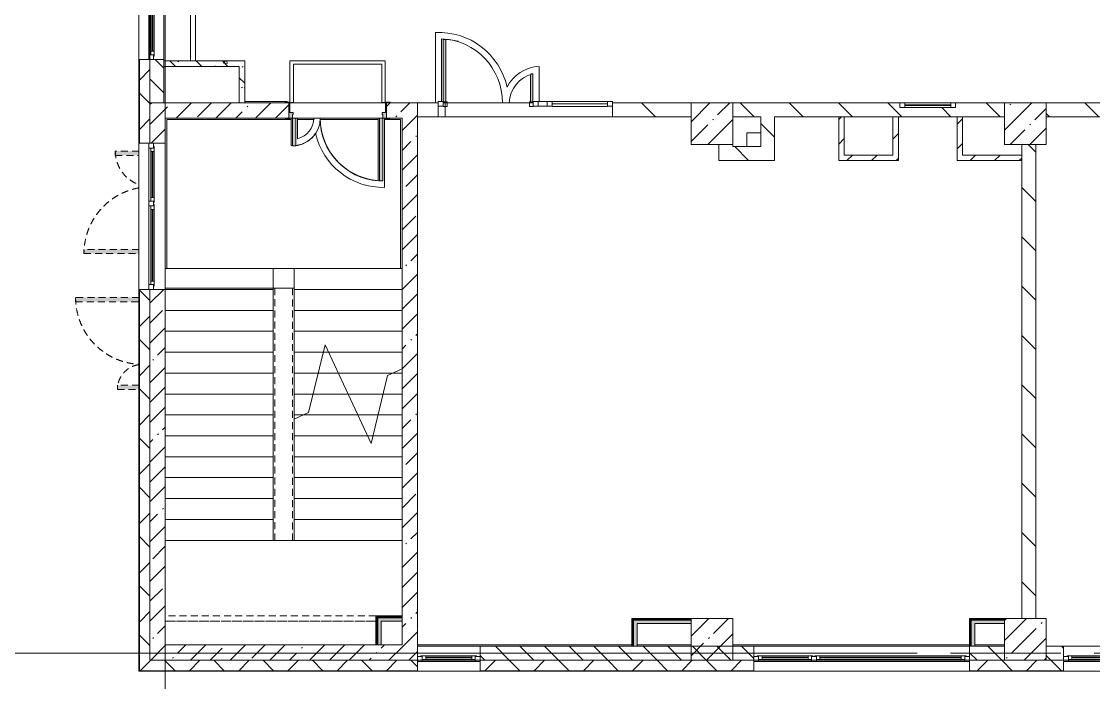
# Model space of a CAD drawing. Header units: millimetres. Extents: x 35146 to 234858, y -8553 to 29000.
# Drawn here: x 103718 to 119114, y -420 to 9067 of the extents above; entities that cross this region are included whole.
import ezdxf

# ---------------------------------------------------------------- set-up
doc = ezdxf.new("R2010")
doc.units = ezdxf.units.MM
doc.linetypes.add('200_ШТРИХ__ш1_п0_6_', pattern=[160, 100, -60])
doc.linetypes.add('Осевая', pattern=[3175, 635, -476.25, 1587.5, -476.25])
for name, color, linetype, lineweight, true_color in [('A-DETL-GENF-5', 7, 'Continuous', 5, 0xaaaaaa), ('A-DOOR-1', 7, 'Continuous', 5, 0xaaaaaa), ('A-DOOR-2', 7, 'Continuous', 5, 0xe2e2e2), ('A-DOOR-FRAM-1', 7, 'Continuous', 5, 0xe2e2e2), ('A-DOOR-FRAM-2', 7, 'Continuous', 5, 0xaaaaaa), ('A-FLOR-1', 7, 'Continuous', 5, 0xaaaaaa), ('I-WALL-2', 7, 'Continuous', 9, 0xe7e7e7), ('I-WALL-5', 7, 'Continuous', 5, 0x787878)]:
    doc.layers.add(name, color=color, linetype=linetype, lineweight=lineweight, true_color=true_color)
for name, color, linetype, lineweight in [('A-DETL-MBND', 7, '200_ШТРИХ__ш1_п0_6_', 9), ('A-GLAZ-2', 7, 'Continuous', 5), ('A-GLAZ-CURT-1', 7, 'Continuous', 5), ('A-GLAZ-CWMG-2', 7, 'Continuous', 5), ('A-WALL', 7, 'Continuous', 9), ('A-WALL-4', 7, 'Continuous', 5), ('I-WALL-3', 7, 'Continuous', 5), ('S-COLS-1', 7, 'Continuous', 5), ('S-STRS-3', 7, 'Continuous', 5), ('S-STRS-MBND-2', 7, 'Continuous', 5), ('Оси', 7, 'Continuous', 9), ('Оси-2', 7, 'Осевая', 9)]:
    doc.layers.add(name, color=color, linetype=linetype, lineweight=lineweight)
pattern_1 = [(135, (105674.2, 0), (-353.553, -353.553), [])]
pattern_2 = [(45, (105674.2, 0), (-353.5534, 353.5534), []), (135, (105674.2, 0), (-353.5534, -353.5534), [])]
pattern_3 = [(135, (105674.2, 0), (-176.7767, -176.7767), [])]
pattern_4 = [(45, (105674.2, 0), (-285.123, 285.123), []), (45, (105959.3, 0), (-285.123, 285.123), [504.031, -100.806, 16.764, -84.042])]
pattern_5 = [(45, (105674.2, 0), (-176.7767, 176.7767), [])]
pattern_6 = [(135, (105674.2, 0), (-377.17, -377.17), [533.4, -88.9, 17.78, -88.9]), (135, (105674.2, 376.94), (-377.17, -377.17), []), (50, (105674.2, 0), (637.645, -55.787), [66.675, -733.425]), (355, (105674.2, 0), (-123.35, 668.7), [53.34, -586.74]), (100.451, (105727.3, -4.65), (514.3, 612.91), [56.665, -623.315]), (46.184, (105674.2, 177.8), (948.78, -147.15), [100.01, -1100.14]), (96.636, (105753.3, 165.5), (830.91, 866), [85, -934.97]), (351.184, (105674.2, 177.8), (830.92, 865.99), [80.01, -880.11]), (21, (105763.1, 133.35), (530.65, -357.928), [66.675, -733.425]), (326, (105763.1, 133.35), (216.31, 644.66), [53.34, -586.74]), (71.451, (105807.3, 103.5), (746.96, 286.724), [56.665, -623.315]), (37.5, (105674.2, 0), (10.8105, 295.9426), [16.764, -562.864, 16.764, -578.866, -588.962]), (37.5, (105674.2, 0), (10.8105, 295.9426), [-1175.258, 16.764, -572.198]), (7.5, (105674.2, 0), (233.869, 350.632), [16.764, -322.834, 16.764, -549.529, -224.472]), (7.5, (105674.2, 0), (233.869, 350.632), [-905.89, 16.764, -207.708]), (327.5, (105475.94, 0), (474.568, -20.051), [16.764, -205.486, 16.764, -676.656, -920.115]), (327.5, (105475.94, 0), (474.568, -20.051), [-915.67, 16.764, -903.35]), (317.5, (105387.04, 0), (518.452, 88.993), [16.764, -272.16, 16.764, -443.738, -653.415]), (317.5, (105387.04, 0), (518.452, 88.993), [-749.427, 16.764, -636.65])]
pattern_7 = [(45, (105674.2, 0), (-530.33, 530.33), []), (135, (105674.2, 0), (-530.33, -530.33), [])]

# ---------------------------------------------------------------- blocks, each defined once
blk = doc.blocks.new('120_Окно_СКБ_2Ст - 120_Окно_СКБ_2Ст 3100х2500 _мал_створка слева_ 2-22446355-2_5_2_птичка')
at = {"layer": 'A-GLAZ-2'}
for p, q in [((-1550, -127), (-1550, -57)), ((-1550, -57), (-1480, -57)), ((1550, -57), (-1550, -57)), ((-1480, -127), (-1550, -127)), ((-1550, -127), (-1500, -127)), ((-1480, -127), (-1500, -127)), ((-1500, -127), (-1500, -137)), ((-1500, -137), (670, -137)), ((670, -137), (-1500, -137)), ((-1480, -57), (-1480, -127)), ((650, -87), (-1480, -87)), ((-1480, -87), (-1480, -127)), ((-1430, -137), (-1430, -87)), ((-1430, -107), (600, -107)), ((600, -117), (-1430, -117)), ((600, -137), (600, -87)), ((650, -127), (650, -57)), ((650, -57), (720, -57)), ((650, -127), (650, -87)), ((720, -127), (650, -127)), ((670, -127), (650, -127)), ((670, -127), (700, -127)), ((670, -137), (670, -127)), ((720, -127), (700, -127)), ((700, -127), (700, -137)), ((700, -137), (1500, -137)), ((1500, -137), (700, -137)), ((720, -57), (720, -127)), ((1480, -87), (720, -87)), ((720, -87), (720, -127)), ((770, -137), (770, -87)), ((770, -107), (1430, -107)), ((1430, -117), (770, -117)), ((1430, -137), (1430, -87)), ((1480, -127), (1480, -57)), ((1480, -57), (1550, -57)), ((1480, -127), (1480, -87)), ((1550, -127), (1480, -127)), ((1500, -127), (1480, -127)), ((1500, -127), (1550, -127)), ((1500, -137), (1500, -127)), ((1550, -57), (1550, -127))]:
    blk.add_line(p, q, dxfattribs=at)
blk = doc.blocks.new('120_Окно_СКБ_1Ст - 120_Окно_СКБ_1Ст 900х2500_h_-V84-2_5_2_птичка')
at = {"layer": 'A-GLAZ-2'}
for p, q in [((-450, -127), (-450, -57)), ((-450, -57), (-380, -57)), ((450, -57), (-450, -57)), ((-380, -127), (-450, -127)), ((-450, -127), (-400, -127)), ((-380, -127), (-400, -127)), ((-400, -127), (-400, -137)), ((-400, -137), (400, -137)), ((400, -137), (-400, -137)), ((-380, -57), (-380, -127)), ((380, -87), (-380, -87)), ((-380, -87), (-380, -127)), ((-330, -137), (-330, -87)), ((-330, -107), (330, -107)), ((330, -117), (-330, -117)), ((330, -137), (330, -87)), ((380, -127), (380, -57)), ((380, -57), (450, -57)), ((380, -127), (380, -87)), ((450, -127), (380, -127)), ((400, -127), (380, -127)), ((400, -127), (450, -127)), ((400, -137), (400, -127)), ((450, -57), (450, -127))]:
    blk.add_line(p, q, dxfattribs=at)
blk = doc.blocks.new('110_Дверь_СКБ_2Ст - Д-1 Лестничная клетка EIS60-24280000-2_5_2_птичка')
at = {"layer": 'A-DOOR-2'}
for points in [[(-637.5, 1010), (-637.5, 110), (-587.5, 110), (-587.5, 1010)], [(612.5, 510), (612.5, 110), (662.5, 110), (662.5, 510)], [(712.5, 30), (697.5, 30), (697.5, -110), (712.5, -110)]]:
    blk.add_hatch(color=256, dxfattribs=at).paths.add_polyline_path(points)
h = blk.add_hatch(color=256, dxfattribs=at)
h.paths.add_polyline_path([(712.5, 110), (662.5, 110), (662.5, 60), (652.5, 60), (652.5, 30), (712.5, 30), (712.5, 39.7)])
h.paths.add_polyline_path([(-687.5, 110), (-687.5, 30), (-627.5, 30), (-627.5, 60), (-637.5, 60), (-637.5, 110)])
at = {"layer": 'A-DOOR-FRAM-1'}
for points in [[(-742.5, 118), (-742.5, 110), (-672.5, 110), (-672.5, 118)], [(-672.5, 30), (-687.5, 30), (-687.5, -110), (-672.5, -110)], [(697.5, 118), (697.5, 110), (767.5, 110), (767.5, 118)], [(-672.5, -110), (-742.5, -110), (-742.5, -118), (-672.5, -118)], [(697.5, -110), (697.5, -118), (767.5, -118), (767.5, -110)]]:
    blk.add_hatch(color=256, dxfattribs=at).paths.add_polyline_path(points)
at = {"layer": 'A-DOOR-1'}
for p, q in [((-637.5, 1010), (-637.5, 110)), ((-587.5, 1010), (-637.5, 1010)), ((-587.5, 110), (-587.5, 1010)), ((662.5, 510), (612.5, 510)), ((612.5, 510), (612.5, 110)), ((662.5, 110), (662.5, 510)), ((-637.5, 110), (-587.5, 110)), ((612.5, 110), (662.5, 110))]:
    blk.add_line(p, q, dxfattribs=at)
for centre, radius, start, end in [((-637.5, 110), 900, 0, 90), ((662.5, 110), 400, 90, 180)]:
    blk.add_arc(centre, radius, start, end, dxfattribs=at)
at = {"layer": 'A-DOOR-FRAM-2'}
for p, q in [((-672.5, 118), (-742.5, 118)), ((-742.5, 118), (-742.5, 110)), ((-742.5, 110), (-672.5, 110)), ((-637.5, 110), (-687.5, 110)), ((-687.5, 110), (-687.5, 30)), ((-687.5, 30), (-627.5, 30)), ((-672.5, 30), (-687.5, 30)), ((-687.5, 30), (-687.5, -110)), ((-672.5, 110), (-672.5, 118)), ((-672.5, -110), (-672.5, 30)), ((-637.5, 60), (-637.5, 110)), ((-627.5, 60), (-637.5, 60)), ((-627.5, 30), (-627.5, 60)), ((662.5, 60), (652.5, 60)), ((652.5, 60), (652.5, 30)), ((652.5, 30), (712.5, 30)), ((662.5, 110), (662.5, 60)), ((712.5, 110), (662.5, 110)), ((767.5, 118), (697.5, 118)), ((697.5, 118), (697.5, 110)), ((697.5, 110), (767.5, 110)), ((712.5, 30), (697.5, 30)), ((697.5, 30), (697.5, -110)), ((712.5, 30), (712.5, 110)), ((712.5, -110), (712.5, 30)), ((767.5, 110), (767.5, 118)), ((-672.5, -110), (-742.5, -110)), ((-742.5, -110), (-742.5, -118)), ((-742.5, -118), (-672.5, -118)), ((-687.5, -110), (-672.5, -110)), ((-672.5, -118), (-672.5, -110)), ((697.5, -110), (712.5, -110)), ((767.5, -110), (697.5, -110)), ((697.5, -110), (697.5, -118)), ((697.5, -118), (767.5, -118)), ((767.5, -118), (767.5, -110))]:
    blk.add_line(p, q, dxfattribs=at)
blk = doc.blocks.new('BSC_Колонна _Прямоугольная - 600х600-V151-2_5_2_птичка')
at = {"layer": 'S-COLS-1'}
h = blk.add_hatch(dxfattribs=at)
h.set_pattern_fill('FP_182', color=256, style=0, pattern_type=2)
h.set_pattern_definition([(45, (-7960, -7600), (-285.123, 285.123), []), (45, (-7674.88, -7600), (-285.123, 285.123), [504.031, -100.806, 16.764, -84.042])])
h.paths.add_polyline_path([(-300, -300), (300, -300), (300, 300), (-300, 300), (-300, 150)])
for p, q in [((300, 300), (-300, 300)), ((-300, 300), (-300, -300)), ((300, -300), (300, 300)), ((-300, -300), (300, -300))]:
    blk.add_line(p, q, dxfattribs=at)
blk = doc.blocks.new('120_Окно_СКБ_2Ст - 120_Окно_СКБ_2Ст 2100х2500 _мал створка справа_-22445857-2_5_2_птичка')
at = {"layer": 'A-GLAZ-2'}
for p, q in [((-1050, -127), (-1050, -57)), ((-1050, -57), (-980, -57)), ((1050, -57), (-1050, -57)), ((-980, -127), (-1050, -127)), ((-1050, -127), (-1000, -127)), ((-980, -127), (-1000, -127)), ((-1000, -127), (-1000, -137)), ((-1000, -137), (170, -137)), ((170, -137), (-1000, -137)), ((-980, -57), (-980, -127)), ((150, -87), (-980, -87)), ((-980, -87), (-980, -127)), ((-930, -137), (-930, -87)), ((-930, -107), (100, -107)), ((100, -117), (-930, -117)), ((100, -137), (100, -87)), ((150, -127), (150, -57)), ((150, -57), (220, -57)), ((150, -127), (150, -87)), ((220, -127), (150, -127)), ((170, -127), (150, -127)), ((170, -127), (200, -127)), ((170, -137), (170, -127)), ((220, -127), (200, -127)), ((200, -127), (200, -137)), ((200, -137), (1000, -137)), ((1000, -137), (200, -137)), ((220, -57), (220, -127)), ((980, -87), (220, -87)), ((220, -87), (220, -127)), ((270, -137), (270, -87)), ((270, -107), (930, -107)), ((930, -117), (270, -117)), ((930, -137), (930, -87)), ((980, -127), (980, -57)), ((980, -57), (1050, -57)), ((980, -127), (980, -87)), ((1050, -127), (980, -127)), ((1000, -127), (980, -127)), ((1000, -127), (1050, -127)), ((1000, -137), (1000, -127)), ((1050, -57), (1050, -127))]:
    blk.add_line(p, q, dxfattribs=at)
blk = doc.blocks.new('120_Окно_СКБ_2Ст - 120_Окно_СКБ_2Ст 2100х2400 _мал створка справа_-22446225-2_5_2_птичка')
at = {"layer": 'A-GLAZ-2'}
for p, q in [((-1050, -127), (-1050, -57)), ((-1050, -57), (-980, -57)), ((1050, -57), (-1050, -57)), ((-980, -127), (-1050, -127)), ((-1050, -127), (-1000, -127)), ((-980, -127), (-1000, -127)), ((-1000, -127), (-1000, -137)), ((-1000, -137), (170, -137)), ((170, -137), (-1000, -137)), ((-980, -57), (-980, -127)), ((150, -87), (-980, -87)), ((-980, -87), (-980, -127)), ((-930, -137), (-930, -87)), ((-930, -107), (100, -107)), ((100, -117), (-930, -117)), ((100, -137), (100, -87)), ((150, -127), (150, -57)), ((150, -57), (220, -57)), ((150, -127), (150, -87)), ((220, -127), (150, -127)), ((170, -127), (150, -127)), ((170, -127), (200, -127)), ((170, -137), (170, -127)), ((220, -127), (200, -127)), ((200, -127), (200, -137)), ((200, -137), (1000, -137)), ((1000, -137), (200, -137)), ((220, -57), (220, -127)), ((980, -87), (220, -87)), ((220, -87), (220, -127)), ((270, -137), (270, -87)), ((270, -107), (930, -107)), ((930, -117), (270, -117)), ((930, -137), (930, -87)), ((980, -127), (980, -57)), ((980, -57), (1050, -57)), ((980, -127), (980, -87)), ((1050, -127), (980, -127)), ((1000, -127), (980, -127)), ((1000, -127), (1050, -127)), ((1000, -137), (1000, -127)), ((1050, -57), (1050, -127))]:
    blk.add_line(p, q, dxfattribs=at)
blk = doc.blocks.new('110_Дверь_СКБ_2Ст_Наружная - ДН-1_л__ Двухстворчатая 1350 х3200 _ЛК_ в свету с верхним остеклением 2-22796854-2_5_2_птичка')
at = {"layer": 'A-DETL-MBND'}
for points in [[(-716, 869), (-716, 79), (-656, 79), (-656, 869)], [(695, 419), (695, 79), (755, 79), (755, 419)]]:
    blk.add_hatch(color=256, dxfattribs=at).paths.add_polyline_path(points)
for p, q in [((-716, 869), (-716, 79)), ((-656, 869), (-716, 869)), ((-656, 79), (-656, 869)), ((755, 419), (695, 419)), ((695, 419), (695, 79)), ((755, 79), (755, 419))]:
    blk.add_line(p, q, dxfattribs=at)
for centre, radius, start, end in [((-716, -91), 960, 10.263, 90), ((755, -91), 510, 90, 160.4016)]:
    blk.add_arc(centre, radius, start, end, dxfattribs=at)
blk = doc.blocks.new('110_Дверь_СКБ_2Ст_Наружная - ДН-3_л__ Двухстворчатая 1200 х3200 из подвала EI30-23666533-2_5_2_птичка')
at = {"layer": 'A-DETL-MBND'}
for points in [[(619, 989), (619, 79), (680, 79), (680, 989)], [(-640, 79), (-580, 79), (-580, 389), (-640, 389)]]:
    blk.add_hatch(color=256, dxfattribs=at).paths.add_polyline_path(points)
for p, q in [((680, 989), (619, 989)), ((619, 989), (619, 79)), ((680, 79), (680, 989)), ((-640, 389), (-640, 79)), ((-580, 389), (-640, 389)), ((-580, 79), (-580, 389))]:
    blk.add_line(p, q, dxfattribs=at)
for centre, radius, start, end in [((680, 29), 960, 90, 176.9815), ((-640, 29), 360, 8.166, 90)]:
    blk.add_arc(centre, radius, start, end, dxfattribs=at)
blk = doc.blocks.new('BSC_Колонна _Прямоугольная - 600х600-20441433-2_5_2_птичка')
at = {"layer": 'S-COLS-1'}
h = blk.add_hatch(dxfattribs=at)
h.set_pattern_fill('FP_190', color=256, style=0, pattern_type=2)
h.set_pattern_definition([(45, (-12460, -7600), (-285.123, 285.123), []), (45, (-12174.88, -7600), (-285.123, 285.123), [504.031, -100.806, 16.764, -84.042])])
h.paths.add_polyline_path([(-300, -300), (300, -300), (300, 300), (-300, 300), (-300, 150)])
for p, q in [((300, 300), (-300, 300)), ((-300, 300), (-300, -300)), ((300, -300), (300, 300)), ((-300, -300), (300, -300))]:
    blk.add_line(p, q, dxfattribs=at)
blk = doc.blocks.new('120_Окно_СКБ_1Ст - 120_Окно_СКБ_1Ст 400х800 EI30-24230873-2_5_2_птичка')
at = {"layer": 'A-GLAZ-2'}
for p, q in [((-400, 30), (-400, 100)), ((-400, 100), (-330, 100)), ((400, 100), (-400, 100)), ((-330, 30), (-400, 30)), ((-400, 30), (400, 30)), ((-330, 100), (-330, 30)), ((330, 70), (-330, 70)), ((330, 60), (-330, 60)), ((330, 30), (330, 100)), ((330, 100), (400, 100)), ((400, 30), (330, 30)), ((400, 100), (400, 30))]:
    blk.add_line(p, q, dxfattribs=at)
blk = doc.blocks.new('Прямоугольный импост - 50 x 70 мм-31700031-2_5_2_птичка')
at = {"layer": 'A-GLAZ-CWMG-2'}
for p, q in [((-70, 35), (0, 35)), ((-70, -35), (-70, 35)), ((0, 35), (0, -35)), ((0, -35), (-70, -35))]:
    blk.add_line(p, q, dxfattribs=at)
blk = doc.blocks.new('Дверь_Витражная_остекление_ - ДВН_ДАО_Главный вход_1200 в свету-31742133-2_5_2_птичка')
at = {"layer": 'A-DOOR-2'}
for points in [[(-607, 30), (-607, 925), (-647, 922), (-647, 30)], [(640, 30), (640, 430), (633, 430), (607, 421), (607, 30)]]:
    blk.add_hatch(color=256, dxfattribs=at).paths.add_polyline_path(points)
at = {"layer": 'A-DETL-GENF-5'}
for p, q in [((-607, 925), (-647, 925)), ((-647, 925), (-647, 35)), ((-607, 30), (-607, 925)), ((607, 421), (607, 30)), ((640, 430), (633, 430)), ((-647, 30), (-607, 30)), ((-592, 30), (-647, 30)), ((-592, -40), (-592, 30)), ((592, -40), (592, 30)), ((592, 30), (640, 30)), ((607, 30), (640, 30)), ((-647, -40), (-592, -40)), ((647, -40), (592, -40))]:
    blk.add_line(p, q, dxfattribs=at)
at = {"layer": 'A-DOOR-1'}
blk.add_line((-647, 925), (-647, 35), dxfattribs=at)
for centre, radius, start, end in [((-647, 30), 895, 76.1866, 90), ((647, 30), 400, 91.06, 94.8979)]:
    blk.add_arc(centre, radius, start, end, dxfattribs=at)
blk = doc.blocks.new('Системная панель - Стемалит - 40мм-32257327-2_5_2_птичка')
at = {"layer": 'A-GLAZ-CURT-1'}
for p, q in [((65, 35), (-65, 35)), ((-65, 35), (-65, -35)), ((65, -35), (65, 35)), ((-65, -35), (65, -35))]:
    blk.add_line(p, q, dxfattribs=at)
blk = doc.blocks.new('Прямоугольный импост - 50 x 70 мм-31687886-2_5_2_птичка')
at = {"layer": 'A-GLAZ-CWMG-2'}
for p, q in [((-35, 35), (35, 35)), ((-35, -35), (-35, 35)), ((35, 35), (35, -35)), ((35, -35), (-35, -35))]:
    blk.add_line(p, q, dxfattribs=at)
blk = doc.blocks.new('Прямоугольный импост - 50 x 70 мм-31701779-2_5_2_птичка')
at = {"layer": 'A-GLAZ-CWMG-2'}
for p, q in [((0, 35), (-70, 35)), ((-70, 35), (-70, -35)), ((0, -35), (0, 35)), ((-70, -35), (0, -35))]:
    blk.add_line(p, q, dxfattribs=at)
blk = doc.blocks.new('Системная панель - Стекло - 40мм-32257331-2_5_2_птичка')
at = {"layer": 'A-GLAZ-CURT-1'}
for p, q in [((397.5, 0), (-397.5, 0)), ((-397.5, 0), (-397.5, -40)), ((397.5, -40), (397.5, 0)), ((-397.5, -40), (397.5, -40))]:
    blk.add_line(p, q, dxfattribs=at)
blk = doc.blocks.new('Прямоугольный импост - 50 x 70 мм-31702100-2_5_2_птичка')
at = {"layer": 'A-GLAZ-CWMG-2'}
for p, q in [((-35, 35), (35, 35)), ((-35, -35), (-35, 35)), ((35, 35), (35, -35)), ((35, -35), (-35, -35))]:
    blk.add_line(p, q, dxfattribs=at)
blk = doc.blocks.new('Прямоугольный импост - 50 x 70 мм-31720914-2_5_2_птичка')
at = {"layer": 'A-GLAZ-CWMG-2'}
blk.add_line((6460, 7920), (5665, 7920), dxfattribs=at)
blk = doc.blocks.new('Зашивка приборов отопления15 - Зашивка приборов отопления-33281080-2_5_2_птичка')
at = {"layer": 'A-DETL-MBND'}
for p, q in [((3135, 535), (110, 535)), ((3135, 460), (110, 460)), ((110, 460), (3135, 460))]:
    blk.add_line(p, q, dxfattribs=at)
blk = doc.blocks.new('Зашивка приборов отопления42 - Зашивка приборов отопления-33374801-2_5_2_птичка')
at = {"layer": 'A-WALL-4'}
for p, q in [((37472, 23439), (35372, 23439)), ((37472, 23079), (37472, 23439)), ((35372, 23079), (37472, 23079)), ((37472, 23079), (35372, 23079)), ((35372, 23004), (37472, 23004)), ((37472, 23004), (37472, 23079))]:
    blk.add_line(p, q, dxfattribs=at)

msp = doc.modelspace()

# ---------------------------------------------------------------- hatches: boundary and pattern name
at = {"layer": 'A-WALL-4'}
h = msp.add_hatch(dxfattribs=at)
h.set_pattern_fill('FP_88', color=256, style=0, pattern_type=2)
h.set_pattern_definition(pattern_2)
h.paths.add_polyline_path([(105564.2, -100), (105564.2, 5220), (105414.2, 5220), (105414.2, -100)])
h.paths.add_polyline_path([(105414.2, 7320), (105564.2, 7320), (105564.2, 8520), (105414.2, 8520), (105414.2, 7750.3)])
h.paths.add_polyline_path([(105458.5, 10620), (105564.2, 10620), (105564.2, 11520), (105414.2, 11520), (105414.2, 10620)])
h.paths.add_polyline_path([(105564.2, 13120), (105564.2, 15350), (105414.2, 15350), (105414.2, 13120)])
h = msp.add_hatch(dxfattribs=at)
h.set_pattern_fill('FP_98', color=256, style=0, pattern_type=2)
h.set_pattern_definition(pattern_3)
h.paths.add_polyline_path([(105764.2, 7900), (105764.2, 8520), (105564.2, 8520), (105564.2, 7900)])
h.paths.add_polyline_path([(105564.2, 10620), (105764.2, 10620), (105764.2, 10900), (105564.2, 10900), (105564.2, 10642.6)])
h.paths.add_polyline_path([(105564.2, 11400), (105764.2, 11400), (105764.2, 11520), (105564.2, 11520)])
h.paths.add_polyline_path([(105764.2, 13120), (105764.2, 14700), (105564.2, 14700), (105564.2, 13120)])
h = msp.add_hatch(dxfattribs=at)
h.set_pattern_fill('FP_98', color=256, style=0, pattern_type=2)
h.set_pattern_definition(pattern_3)
h.paths.add_polyline_path([(110304.2, -100), (114234.2, -100), (114234.2, 100), (110304.2, 100)])
h.paths.add_polyline_path([(117516.3, -100), (117834.2, -100), (117834.2, 100), (117334.2, 100), (117334.2, -100)])
h = msp.add_hatch(dxfattribs=at)
h.set_pattern_fill('FP_98', color=256, style=0, pattern_type=2)
h.set_pattern_definition(pattern_3)
h.paths.add_polyline_path([(122153.9, -100), (122334.2, -100), (122334.2, 100), (121784.2, 100), (121784.2, -100)])
h.paths.add_polyline_path([(118684.2, -100), (118684.2, 100), (118434.2, 100), (118434.2, -100), (118443.8, -100)])
h = msp.add_hatch(dxfattribs=at)
h.set_pattern_fill('FP_88', color=256, style=0, pattern_type=2)
h.set_pattern_definition(pattern_2)
h.paths.add_polyline_path([(138684.2, -250), (139544.2, -250), (139544.2, -100), (138684.2, -100)])
h.paths.add_polyline_path([(144434.2, -250), (144434.2, -100), (143664.2, -100), (143664.2, -250), (144414.3, -250)])
h.paths.add_polyline_path([(136584.2, -250), (136584.2, -100), (134883.9, -100), (134883.9, -250), (136530.4, -250)])
h.paths.add_polyline_path([(140444.2, -250), (141564.2, -250), (141564.2, -100), (140444.2, -100)])
h.paths.add_polyline_path([(132083.9, -250), (132083.9, -100), (130484.2, -100), (130484.2, -250), (131892.8, -250)])
h.paths.add_polyline_path([(124008.9, -250), (124484.2, -250), (124484.2, -100), (123834.2, -100), (123834.2, -250)])
h.paths.add_polyline_path([(127284.2, -250), (128384.2, -250), (128384.2, -100), (127284.2, -100)])
h.paths.add_polyline_path([(122617.6, -250), (122934.2, -250), (122934.2, -100), (121784.2, -100), (121784.2, -250), (122153.9, -250)])
h.paths.add_polyline_path([(118684.2, -250), (118684.2, -100), (117334.2, -100), (117334.2, -250), (118443.8, -250)])
h.paths.add_polyline_path([(113806.2, -250), (114234.2, -250), (114234.2, -100), (110304.2, -100), (110304.2, -250), (112878.7, -250)])
h.paths.add_polyline_path([(109404.2, -250), (109404.2, -100), (105414.2, -100), (105414.2, -250), (109168.6, -250)])
at = {"layer": 'I-WALL-2'}
for points in [[(109184.2, 460), (109184.2, 510), (108834.2, 510), (108834.2, 460), (109168.6, 460)], [(113334.2, 425), (113334.2, 475), (112509.2, 475), (112509.2, 425), (112878.7, 425)], [(117834.2, 425), (117834.2, 475), (117359.2, 475), (117359.2, 425), (117516.3, 425)], [(108884.2, 120), (108884.2, 460), (108834.2, 460), (108834.2, 120)], [(112559.2, 100), (112559.2, 425), (112509.2, 425), (112509.2, 100)], [(117409.2, 100), (117409.2, 425), (117359.2, 425), (117359.2, 100)]]:
    msp.add_hatch(color=256, dxfattribs=at).paths.add_polyline_path(points)
at = {"layer": 'I-WALL-3'}
h = msp.add_hatch(dxfattribs=at)
h.set_pattern_fill('FP_96', color=256, style=0, pattern_type=2)
h.set_pattern_definition(pattern_4)
h.paths.add_polyline_path([(105564.2, -100), (105784.2, -100), (105784.2, 5220), (105564.2, 5220), (105564.2, 1965.8)])
h.paths.add_polyline_path([(105564.2, 7320), (105784.2, 7320), (105784.2, 7900), (105564.2, 7900), (105564.2, 7750.3)])
h = msp.add_hatch(dxfattribs=at)
h.set_pattern_fill('FP_96', color=256, style=0, pattern_type=2)
h.set_pattern_definition(pattern_4)
h.paths.add_polyline_path([(105784.2, 7680), (107559.2, 7680), (107559.2, 7900), (105784.2, 7900), (105784.2, 7750.3)])
h.paths.add_polyline_path([(108959.2, 7680), (109184.2, 7680), (109184.2, 7900), (108959.2, 7900), (108959.2, 7730)])
h = msp.add_hatch(dxfattribs=at)
h.set_pattern_fill('FP_96', color=256, style=0, pattern_type=2)
h.set_pattern_definition(pattern_4)
h.paths.add_polyline_path([(109184.2, -100), (109404.2, -100), (109404.2, 7900), (109184.2, 7900), (109184.2, 120)])
h = msp.add_hatch(dxfattribs=at)
h.set_pattern_fill('FP_99', color=256, style=0, pattern_type=2)
h.set_pattern_definition(pattern_1)
h.paths.add_polyline_path([(115661.2, 7700), (117834.2, 7700), (117834.2, 7900), (117134.2, 7900), (117134.2, 7830), (116334.2, 7830), (116334.2, 7900), (113934.2, 7900), (113934.2, 7700), (114733.7, 7700)])
h.paths.add_polyline_path([(118443.8, 7700), (119234.1, 7700), (119234.1, 7900), (118434.2, 7900), (118434.2, 7700)])
h.paths.add_polyline_path([(112204.2, 7700), (113334.2, 7700), (113334.2, 7900), (112204.2, 7900), (112204.2, 7750.3)])
h.paths.add_polyline_path([(122334.2, 7700), (122334.2, 7900), (120674.1, 7900), (120674.1, 7700), (121834.2, 7700)])
h.paths.add_polyline_path([(109404.2, 7700), (109704.2, 7700), (109704.2, 7900), (109404.2, 7900), (109404.2, 7750.3)])
h = msp.add_hatch(dxfattribs=at)
h.set_pattern_fill('FP_99', color=256, style=0, pattern_type=2)
h.set_pattern_definition(pattern_1)
h.paths.add_polyline_path([(114534.2, 7070), (114534.2, 7700), (114334.2, 7700), (114334.2, 7070)])
h = msp.add_hatch(dxfattribs=at)
h.set_pattern_fill('FP_100', color=256, style=0, pattern_type=2)
h.set_pattern_definition(pattern_5)
h.paths.add_polyline_path([(115534.2, 7070), (115534.2, 7700), (115454.2, 7700), (115454.2, 7070)])
h = msp.add_hatch(dxfattribs=at)
h.set_pattern_fill('FP_100', color=256, style=0, pattern_type=2)
h.set_pattern_definition(pattern_5)
h.paths.add_polyline_path([(116314.2, 7150), (116314.2, 7700), (116234.2, 7700), (116234.2, 7150)])
h = msp.add_hatch(dxfattribs=at)
h.set_pattern_fill('FP_100', color=256, style=0, pattern_type=2)
h.set_pattern_definition(pattern_5)
h.paths.add_polyline_path([(117234.2, 7070), (117234.2, 7700), (117154.2, 7700), (117154.2, 7070)])
h = msp.add_hatch(dxfattribs=at)
h.set_pattern_fill('FP_99', color=256, style=0, pattern_type=2)
h.set_pattern_definition(pattern_1)
h.paths.add_polyline_path([(113806.2, 7070), (113934.2, 7070), (113934.2, 7300), (113734.2, 7300), (113734.2, 7070)])
h = msp.add_hatch(dxfattribs=at)
h.set_pattern_fill('FP_99', color=256, style=0, pattern_type=2)
h.set_pattern_definition(pattern_1)
h.paths.add_polyline_path([(114334.2, 7070), (114334.2, 7270), (113934.2, 7270), (113934.2, 7070)])
h = msp.add_hatch(dxfattribs=at)
h.set_pattern_fill('FP_99', color=256, style=0, pattern_type=2)
h.set_pattern_definition(pattern_1)
h.paths.add_polyline_path([(118084.2, 500), (118284.2, 500), (118284.2, 7300), (118084.2, 7300), (118084.2, 808.9)])
h = msp.add_hatch(dxfattribs=at)
h.set_pattern_fill('FP_100', color=256, style=0, pattern_type=2)
h.set_pattern_definition(pattern_5)
h.paths.add_polyline_path([(115534.2, 7070), (116314.2, 7070), (116314.2, 7150), (115534.2, 7150)])
h = msp.add_hatch(dxfattribs=at)
h.set_pattern_fill('FP_100', color=256, style=0, pattern_type=2)
h.set_pattern_definition(pattern_5)
h.paths.add_polyline_path([(118084.2, 7070), (118084.2, 7150), (117234.2, 7150), (117234.2, 7070), (117516.3, 7070)])
h = msp.add_hatch(dxfattribs=at)
h.set_pattern_fill('FP_200', color=256, style=0, pattern_type=2)
h.set_pattern_definition(pattern_7)
h.paths.add_polyline_path([(113334.2, 487.5), (113334.2, 500), (112484.2, 500), (112484.2, 487.5), (112878.7, 487.5)])
h = msp.add_hatch(dxfattribs=at)
h.set_pattern_fill('FP_200', color=256, style=0, pattern_type=2)
h.set_pattern_definition(pattern_7)
h.paths.add_polyline_path([(112496.7, 100), (112496.7, 487.5), (112484.2, 487.5), (112484.2, 100)])
h = msp.add_hatch(dxfattribs=at)
h.set_pattern_fill('FP_200', color=256, style=0, pattern_type=2)
h.set_pattern_definition(pattern_7)
h.paths.add_polyline_path([(113334.2, 475), (113334.2, 487.5), (112496.7, 487.5), (112496.7, 475), (112878.7, 475)])
h = msp.add_hatch(dxfattribs=at)
h.set_pattern_fill('FP_200', color=256, style=0, pattern_type=2)
h.set_pattern_definition(pattern_7)
h.paths.add_polyline_path([(112496.7, 100), (112509.2, 100), (112509.2, 475), (112496.7, 475), (112496.7, 230.5)])
h = msp.add_hatch(dxfattribs=at)
h.set_pattern_fill('FP_200', color=256, style=0, pattern_type=2)
h.set_pattern_definition(pattern_7)
h.paths.add_polyline_path([(117834.2, 487.5), (117834.2, 500), (117334.2, 500), (117334.2, 487.5), (117516.3, 487.5)])
h = msp.add_hatch(dxfattribs=at)
h.set_pattern_fill('FP_200', color=256, style=0, pattern_type=2)
h.set_pattern_definition(pattern_7)
h.paths.add_polyline_path([(117834.2, 475), (117834.2, 487.5), (117346.7, 487.5), (117346.7, 475), (117516.3, 475)])
h = msp.add_hatch(dxfattribs=at)
h.set_pattern_fill('FP_96', color=256, style=0, pattern_type=2)
h.set_pattern_definition(pattern_4)
h.paths.add_polyline_path([(109184.2, -100), (109184.2, 120), (105784.2, 120), (105784.2, -100), (109168.6, -100)])
at = {"layer": 'I-WALL-5'}
h = msp.add_hatch(dxfattribs=at)
h.set_pattern_fill('FP_109', color=256, style=0, pattern_type=2)
h.set_pattern_definition(pattern_6)
h.paths.add_polyline_path([(106844.2, 8420), (106924.2, 8420), (106924.2, 8500), (105764.2, 8500), (105764.2, 8420), (106386, 8420)])
h = msp.add_hatch(dxfattribs=at)
h.set_pattern_fill('FP_109', color=256, style=0, pattern_type=2)
h.set_pattern_definition(pattern_6)
h.paths.add_polyline_path([(106924.2, 7900), (106924.2, 8420), (106844.2, 8420), (106844.2, 7900)])
at = {"layer": 'S-COLS-1'}
h = msp.add_hatch(dxfattribs=at)
h.set_pattern_fill('FP_96', color=256, style=0, pattern_type=2)
h.set_pattern_definition(pattern_4)
h.paths.add_polyline_path([(113934.2, -100), (113934.2, 500), (113334.2, 500), (113334.2, -100), (113806.2, -100)])
h = msp.add_hatch(dxfattribs=at)
h.set_pattern_fill('FP_96', color=256, style=0, pattern_type=2)
h.set_pattern_definition(pattern_4)
h.paths.add_polyline_path([(117834.2, -100), (118434.2, -100), (118434.2, 500), (117834.2, 500), (117834.2, 230.5)])

# ---------------------------------------------------------------- linework, layer by layer
at = {"layer": 'A-DETL-MBND'}
for p, q in [((107359.2, 1620), (107359.2, 5237.9)), ((107609.2, 5237.9), (107609.2, 1620))]:
    msp.add_line(p, q, dxfattribs=at)
at = {"layer": 'A-FLOR-1'}
for p, q in [((109662.3, 8907.6), (109662.3, 7900)), ((109752.3, 7920), (109752.3, 8818.2)), ((107573.8, 8503.9), (107573.8, 7908)), ((108943.7, 8503.9), (107573.8, 8503.9)), ((108943.7, 7903.9), (108943.7, 8503.9)), ((107623.8, 7903.9), (107623.8, 8453.9)), ((107623.8, 8453.9), (108893.7, 8453.9)), ((108893.7, 8453.9), (108893.7, 7903.9)), ((111061.2, 8317.2), (111061.2, 7903)), ((111151.2, 7920), (111151.2, 8421.4)), ((106924.2, 7920), (107534.2, 7920)), ((107534.2, 7920), (107534.2, 7908)), ((107574.2, 7903.9), (107623.8, 7903.9)), ((108893.7, 7903.9), (108943.7, 7903.9)), ((111069.2, 7900), (109804.2, 7900)), ((109804.2, 7900), (109804.2, 7700)), ((111061.2, 7903), (111069.2, 7903)), ((107591, 7659), (105804.2, 7659)), ((105804.2, 7659), (105804.2, 5520)), ((107534.2, 7672), (107534.2, 7659)), ((107591, 7680), (107591, 7285.7)), ((107681, 7680.2), (107609.2, 7680.2)), ((107681, 7383), (107681, 7680.2)), ((107681, 7659), (107915.1, 7659)), ((108007.2, 7680.2), (107917.2, 7680.2)), ((108008.4, 7659), (108842.2, 7659)), ((108909.2, 7680.2), (108842.2, 7680.2)), ((108842.2, 7680.2), (108842.2, 6777.9)), ((108932.2, 6685.4), (108932.2, 7680)), ((109163.2, 7659), (108932.2, 7659)), ((108984.2, 7659), (108984.2, 7672)), ((109163.2, 5520), (109163.2, 7659)), ((114134.2, 7470), (114334.2, 7470)), ((114134.2, 7270), (114134.2, 7470)), ((105804.2, 5520), (107634.2, 5520)), ((105784.2, 5237.9), (107634.2, 5237.9))]:
    msp.add_line(p, q, dxfattribs=at)
for centre, radius, start, end in [((109714.8, 7909), 1000, 12.44956, 93.01125), ((109714.8, 7909), 910, 359.43333, 87.64026), ((111176.2, 7878), 544, 92.63401, 153.04618), ((111176.2, 7878), 454, 104.67311, 177.22246), ((107612.2, 7680.2), 305, 283.0427, 0), ((108912.2, 7680.2), 905, 180, 265.56313), ((107612.2, 7680.2), 395, 276.84991, 326.45952), ((108912.2, 7680.2), 995, 192.67054, 271.1511), ((107612.2, 7680.2), 395, 266.92799, 269.56999)]:
    msp.add_arc(centre, radius, start, end, dxfattribs=at)
at = {"layer": 'A-WALL'}
for p, q in [((105411.2, 8520), (105411.2, 7320)), ((105414.2, 8520), (105414.2, 7320)), ((105564.2, 8520), (105564.2, 7320)), ((105764.2, 8500), (105764.2, 8420)), ((105564.2, 7900), (105764.2, 7900)), ((106844.2, 7900), (106924.2, 7900)), ((109404.2, 7900), (109404.2, 7700)), ((116314.2, 7700), (116234.2, 7700)), ((118084.2, 7070), (118084.2, 7150)), ((105411.2, 5220), (105411.2, -253)), ((105414.2, 5220), (105414.2, -250)), ((105564.2, 5220), (105564.2, -100)), ((108821.7, 522.5), (109184.2, 522.5)), ((108821.7, 120), (108821.7, 522.5)), ((108834.2, 510), (109184.2, 510)), ((108834.2, 120), (108834.2, 510)), ((109184.2, 460), (109184.2, 535)), ((112496.7, 487.5), (113334.2, 487.5)), ((112496.7, 100), (112496.7, 487.5)), ((112509.2, 475), (113334.2, 475)), ((112509.2, 100), (112509.2, 475)), ((117346.7, 487.5), (117834.2, 487.5)), ((117346.7, 100), (117346.7, 487.5)), ((117359.2, 475), (117834.2, 475)), ((117359.2, 100), (117359.2, 475)), ((108809.2, 120), (108884.2, 120)), ((110304.2, -100), (114234.2, -100)), ((117334.2, -100), (117834.2, -100)), ((118434.2, -100), (118684.2, -100)), ((105411.2, -253), (109404.2, -253)), ((105414.2, -250), (109404.2, -250)), ((110304.2, -250), (114234.2, -250)), ((110304.2, -253), (114234.2, -253)), ((117334.2, -250), (118684.2, -250)), ((117334.2, -253), (118684.2, -253))]:
    msp.add_line(p, q, dxfattribs=at)
at = {"layer": 'A-WALL-4'}
for p, q in [((105406.2, 15358), (105406.2, -258)), ((105764.2, 10900), (105764.2, 8500)), ((105764.2, 8520), (105406.2, 8520)), ((105764.2, 7900), (105764.2, 8420)), ((105406.2, 7320), (105564.2, 7320)), ((105564.2, 5220), (105406.2, 5220)), ((117834.2, 100), (109404.2, 100)), ((110304.2, 100), (110304.2, -258)), ((114234.2, -258), (114234.2, 100)), ((117334.2, 100), (117334.2, -258)), ((117834.2, -100), (117834.2, 100)), ((118434.2, 100), (118434.2, -100)), ((118434.2, 100), (122334.2, 100)), ((118684.2, -258), (118684.2, 100)), ((123834.2, -100), (105564.2, -100)), ((109404.2, -258), (109404.2, -100)), ((105406.2, -258), (123834.2, -258))]:
    msp.add_line(p, q, dxfattribs=at)
at = {"layer": 'I-WALL-3'}
for p, q in [((105564.2, 8520), (105564.2, 10620)), ((105784.2, 10620), (105784.2, 8500)), ((106924.2, 8500), (105764.2, 8500)), ((106924.2, 7900), (106924.2, 8500)), ((105764.2, 8420), (106844.2, 8420)), ((105784.2, 8420), (105784.2, 7900)), ((106844.2, 8420), (106844.2, 7900)), ((106844.2, 7900), (105764.2, 7900)), ((107504.2, 7900), (106924.2, 7900)), ((107574.2, 7900), (108944.2, 7900)), ((109704.2, 7900), (109014.2, 7900)), ((109704.2, 7700), (109704.2, 7900)), ((109774.2, 7900), (109804.2, 7900)), ((113334.2, 7900), (112204.2, 7900)), ((112204.2, 7900), (112204.2, 7700)), ((116334.2, 7900), (113934.2, 7900)), ((117834.2, 7900), (117134.2, 7900)), ((119234.1, 7900), (118434.2, 7900)), ((113334.2, 7700), (109404.2, 7700)), ((109404.2, -100), (109404.2, 7700)), ((113934.2, 7700), (114334.2, 7700)), ((114334.2, 7700), (114334.2, 7270)), ((114534.2, 7700), (116234.2, 7700)), ((114534.2, 7070), (114534.2, 7700)), ((115454.2, 7700), (115454.2, 7070)), ((115534.2, 7150), (115534.2, 7700)), ((116234.2, 7700), (116234.2, 7150)), ((116314.2, 7700), (117834.2, 7700)), ((116314.2, 7070), (116314.2, 7700)), ((117154.2, 7700), (117154.2, 7070)), ((117234.2, 7150), (117234.2, 7700)), ((121754.2, 7700), (118434.2, 7700)), ((105784.2, 120), (105784.2, 7680)), ((105784.2, 7680), (107504.2, 7680)), ((107917.2, 7680), (107681, 7680)), ((108842.2, 7680), (108006.9, 7680)), ((109014.2, 7680), (109184.2, 7680)), ((109184.2, 7680), (109184.2, 535)), ((105564.2, 7320), (105784.2, 7320)), ((113734.2, 7300), (113734.2, 7070)), ((113934.2, 7270), (113934.2, 7300)), ((114334.2, 7270), (113934.2, 7270)), ((118084.2, 7300), (118084.2, 7150)), ((118284.2, 500), (118284.2, 7300)), ((116234.2, 7150), (115534.2, 7150)), ((118084.2, 7150), (117234.2, 7150)), ((113734.2, 7070), (114534.2, 7070)), ((115454.2, 7070), (116314.2, 7070)), ((117154.2, 7070), (118084.2, 7070)), ((118084.2, 7070), (118084.2, 500)), ((105784.2, 5220), (105564.2, 5220)), ((109184.2, 535), (108809.2, 535)), ((108809.2, 535), (108809.2, 120)), ((113334.2, 500), (112484.2, 500)), ((112484.2, 500), (112484.2, 100)), ((113334.2, 425), (113334.2, 500)), ((117834.2, 500), (117334.2, 500)), ((117334.2, 500), (117334.2, 100)), ((117834.2, 425), (117834.2, 500)), ((118084.2, 500), (118284.2, 500)), ((108884.2, 460), (109184.2, 460)), ((108884.2, 120), (108884.2, 460)), ((109184.2, 460), (109184.2, 120)), ((112559.2, 425), (113334.2, 425)), ((112559.2, 100), (112559.2, 425)), ((117409.2, 425), (117834.2, 425)), ((117409.2, 100), (117409.2, 425)), ((108809.2, 120), (105784.2, 120)), ((109184.2, 120), (108884.2, 120)), ((109404.2, 120), (112484.2, 120)), ((112559.2, 120), (113334.2, 120)), ((113934.2, 120), (117334.2, 120)), ((117409.2, 120), (117834.2, 120)), ((121784.2, -100), (118684.2, -100))]:
    msp.add_line(p, q, dxfattribs=at)
at = {"layer": 'S-COLS-1'}
for p, q in [((113934.2, 500), (113334.2, 500)), ((113334.2, 500), (113334.2, -100)), ((113934.2, -100), (113934.2, 500)), ((118434.2, 500), (117834.2, 500)), ((117834.2, 500), (117834.2, -100)), ((118434.2, -100), (118434.2, 500)), ((113334.2, -100), (113934.2, -100)), ((117834.2, -100), (118434.2, -100))]:
    msp.add_line(p, q, dxfattribs=at)
at = {"layer": 'S-STRS-3'}
for p, q in [((105784.2, 5520), (107334.2, 5520)), ((109184.2, 5520), (107634.2, 5520)), ((107634.2, 5520), (107634.2, 5220)), ((109184.2, 5520), (107634.2, 5520)), ((107334.2, 5220), (107334.2, 5237.9)), ((105784.2, 5220), (107334.2, 5220)), ((105784.2, 5220), (107334.2, 5220)), ((107334.2, 4920), (107334.2, 5220)), ((107634.2, 5220), (107634.2, 4920)), ((109184.2, 5220), (107634.2, 5220)), ((109184.2, 5220), (107634.2, 5220)), ((105784.2, 4920), (107334.2, 4920)), ((105784.2, 4920), (107334.2, 4920)), ((107334.2, 4620), (107334.2, 4920)), ((107634.2, 4920), (107634.2, 4620)), ((109184.2, 4920), (107634.2, 4920)), ((109184.2, 4920), (107634.2, 4920)), ((105784.2, 4620), (107334.2, 4620)), ((105784.2, 4620), (107334.2, 4620)), ((107334.2, 4320), (107334.2, 4620)), ((107634.2, 4620), (107634.2, 4320)), ((109184.2, 4620), (107634.2, 4620)), ((109184.2, 4620), (107634.2, 4620)), ((105784.2, 4320), (107334.2, 4320)), ((105784.2, 4320), (107334.2, 4320)), ((107334.2, 4020), (107334.2, 4320)), ((107634.2, 4320), (107634.2, 4020)), ((108052.8, 4320), (107634.2, 4320)), ((108052.8, 4320), (107634.2, 4320)), ((108129.4, 4320), (108052.8, 4320)), ((108129.4, 4320), (108052.8, 4320)), ((109184.2, 4320), (108129.4, 4320)), ((109184.2, 4320), (108129.4, 4320)), ((105784.2, 4020), (107334.2, 4020)), ((105784.2, 4020), (107334.2, 4020)), ((107334.2, 3720), (107334.2, 4020)), ((107634.2, 4020), (107634.2, 3720)), ((107979.8, 4020), (107634.2, 4020)), ((107979.8, 4020), (107634.2, 4020)), ((108269.3, 4020), (107979.8, 4020)), ((108269.3, 4020), (107979.8, 4020)), ((109052.5, 4020), (108269.3, 4020)), ((109052.5, 4020), (108269.3, 4020)), ((109184.2, 4020), (109052.5, 4020)), ((109184.2, 4020), (109052.5, 4020)), ((105784.2, 3720), (107334.2, 3720)), ((105784.2, 3720), (107334.2, 3720)), ((107334.2, 3420), (107334.2, 3720)), ((107634.2, 3720), (107634.2, 3420)), ((107906.9, 3720), (107634.2, 3720)), ((107906.9, 3720), (107634.2, 3720)), ((108409.2, 3720), (107906.9, 3720)), ((108409.2, 3720), (107906.9, 3720)), ((108911.4, 3720), (108409.2, 3720)), ((108911.4, 3720), (108409.2, 3720)), ((109184.2, 3720), (108911.4, 3720)), ((109184.2, 3720), (108911.4, 3720)), ((105784.2, 3420), (107334.2, 3420)), ((105784.2, 3420), (107334.2, 3420)), ((107334.2, 3120), (107334.2, 3420)), ((107634.2, 3420), (107634.2, 3358.6)), ((107765.8, 3420), (107634.2, 3420)), ((107765.8, 3420), (107634.2, 3420)), ((108549.1, 3420), (107765.8, 3420)), ((108549.1, 3420), (107765.8, 3420)), ((108838.5, 3420), (108549.1, 3420)), ((108838.5, 3420), (108549.1, 3420)), ((109184.2, 3420), (108838.5, 3420)), ((109184.2, 3420), (108838.5, 3420)), ((107634.2, 3358.6), (107634.2, 3120)), ((105784.2, 3120), (107334.2, 3120)), ((105784.2, 3120), (107334.2, 3120)), ((107334.2, 2820), (107334.2, 3120)), ((107634.2, 3120), (107634.2, 2820)), ((108689, 3120), (107634.2, 3120)), ((108689, 3120), (107634.2, 3120)), ((108765.6, 3120), (108689, 3120)), ((108765.6, 3120), (108689, 3120)), ((109184.2, 3120), (108765.6, 3120)), ((109184.2, 3120), (108765.6, 3120)), ((105784.2, 2820), (107334.2, 2820)), ((105784.2, 2820), (107334.2, 2820)), ((107334.2, 2520), (107334.2, 2820)), ((107634.2, 2820), (107634.2, 2520)), ((109184.2, 2820), (107634.2, 2820)), ((109184.2, 2820), (107634.2, 2820)), ((105784.2, 2520), (107334.2, 2520)), ((105784.2, 2520), (107334.2, 2520)), ((107334.2, 2220), (107334.2, 2520)), ((107634.2, 2520), (107634.2, 2220)), ((109184.2, 2520), (107634.2, 2520)), ((109184.2, 2520), (107634.2, 2520)), ((105784.2, 2220), (107334.2, 2220)), ((105784.2, 2220), (107334.2, 2220)), ((107334.2, 1920), (107334.2, 2220)), ((107634.2, 2220), (107634.2, 1920)), ((109184.2, 2220), (107634.2, 2220)), ((109184.2, 2220), (107634.2, 2220)), ((105784.2, 1920), (107334.2, 1920)), ((105784.2, 1920), (107334.2, 1920)), ((107334.2, 1620), (107334.2, 1920)), ((107634.2, 1920), (107634.2, 1620)), ((109184.2, 1920), (107634.2, 1920)), ((109184.2, 1920), (107634.2, 1920)), ((105784.2, 1620), (107334.2, 1620)), ((105784.2, 1620), (107334.2, 1620)), ((107634.2, 1620), (107334.2, 1620)), ((109184.2, 1620), (107634.2, 1620)), ((109184.2, 1620), (107634.2, 1620))]:
    msp.add_line(p, q, dxfattribs=at)
at = {"layer": 'S-STRS-MBND-2'}
for p, q in [((105784.2, 5520), (107334.2, 5520)), ((105784.2, 1620), (105784.2, 5520)), ((107334.2, 1620), (107334.2, 5520)), ((105784.2, 5220), (107334.2, 5220)), ((105784.2, 5220), (107334.2, 5220)), ((105784.2, 4920), (107334.2, 4920)), ((105784.2, 4920), (107334.2, 4920)), ((105784.2, 4620), (107334.2, 4620)), ((105784.2, 4620), (107334.2, 4620)), ((105784.2, 4320), (107334.2, 4320)), ((105784.2, 4320), (107334.2, 4320)), ((107842.7, 3455.9), (108079, 4428.1)), ((108129.4, 4320), (108052.8, 4320)), ((108129.4, 4320), (108052.8, 4320)), ((108079, 4428.1), (108739.4, 3011.9)), ((105784.2, 4020), (107334.2, 4020)), ((105784.2, 4020), (107334.2, 4020)), ((108269.3, 4020), (107979.8, 4020)), ((108269.3, 4020), (107979.8, 4020)), ((108975.6, 3984.1), (109184.2, 4081.4)), ((109184.2, 4020), (109052.5, 4020)), ((109184.2, 4020), (109052.5, 4020)), ((108739.4, 3011.9), (108975.6, 3984.1)), ((105784.2, 3720), (107334.2, 3720)), ((105784.2, 3720), (107334.2, 3720)), ((108409.2, 3720), (107906.9, 3720)), ((108409.2, 3720), (107906.9, 3720)), ((109184.2, 3720), (108911.4, 3720)), ((109184.2, 3720), (108911.4, 3720)), ((105784.2, 3420), (107334.2, 3420)), ((105784.2, 3420), (107334.2, 3420)), ((107634.2, 3358.6), (107842.7, 3455.9)), ((108549.1, 3420), (107765.8, 3420)), ((108549.1, 3420), (107765.8, 3420)), ((109184.2, 3420), (108838.5, 3420)), ((109184.2, 3420), (108838.5, 3420)), ((109184.2, 3420), (109184.2, 1620)), ((107634.2, 3358.6), (107634.2, 1620)), ((105784.2, 3120), (107334.2, 3120)), ((105784.2, 3120), (107334.2, 3120)), ((108689, 3120), (107634.2, 3120)), ((108689, 3120), (107634.2, 3120)), ((109184.2, 3120), (108765.6, 3120)), ((109184.2, 3120), (108765.6, 3120)), ((105784.2, 2820), (107334.2, 2820)), ((105784.2, 2820), (107334.2, 2820)), ((109184.2, 2820), (107634.2, 2820)), ((109184.2, 2820), (107634.2, 2820)), ((105784.2, 2520), (107334.2, 2520)), ((105784.2, 2520), (107334.2, 2520)), ((109184.2, 2520), (107634.2, 2520)), ((109184.2, 2520), (107634.2, 2520)), ((105784.2, 2220), (107334.2, 2220)), ((105784.2, 2220), (107334.2, 2220)), ((109184.2, 2220), (107634.2, 2220)), ((109184.2, 2220), (107634.2, 2220)), ((105784.2, 1920), (107334.2, 1920)), ((105784.2, 1920), (107334.2, 1920)), ((109184.2, 1920), (107634.2, 1920)), ((109184.2, 1920), (107634.2, 1920)), ((105784.2, 1620), (105784.2, 120)), ((105784.2, 1620), (107334.2, 1620)), ((105784.2, 1620), (107334.2, 1620)), ((107634.2, 1620), (107334.2, 1620)), ((109184.2, 1620), (107634.2, 1620)), ((109184.2, 1620), (107634.2, 1620)), ((109184.2, 120), (109184.2, 1620)), ((105784.2, 120), (109184.2, 120))]:
    msp.add_line(p, q, dxfattribs=at)
at = {"layer": 'Оси'}
for p, q in [((105784.2, 5439), (105784.2, 15380)), ((105784.2, -4552.8), (105784.2, 5388.2)), ((103446.6, 0), (115946.6, 0))]:
    msp.add_line(p, q, dxfattribs=at)
at = {"layer": 'Оси-2'}
for p, q in [((105784.2, 5388.2), (105784.2, 5439)), ((115946.6, 0), (131664.2, 0))]:
    msp.add_line(p, q, dxfattribs=at)

# ---------------------------------------------------------------- block references
at = {"layer": 'A-DETL-MBND', "rotation": 89.99999999999991}
for name, p in [('110_Дверь_СКБ_2Ст_Наружная - ДН-1_л__ Двухстворчатая 1350 х3200 _ЛК_ в свету с верхним остеклением 2-22796854-2_5_2_птичка', (105485.2, 6450.5)), ('110_Дверь_СКБ_2Ст_Наружная - ДН-3_л__ Двухстворчатая 1200 х3200 из подвала EI30-23666533-2_5_2_птичка', (105485.2, 4425.5))]:
    msp.add_blockref(name, p, dxfattribs=at)
at = {"layer": 'A-DETL-MBND'}
msp.add_blockref('Зашивка приборов отопления15 - Зашивка приборов отопления-33281080-2_5_2_птичка', (105674.2, 0), dxfattribs=at)
at = {"layer": 'A-DOOR-1'}
msp.add_blockref('Дверь_Витражная_остекление_ - ДВН_ДАО_Главный вход_1200 в свету-31742133-2_5_2_птичка', (110421.7, 7885), dxfattribs=at)
at = {"layer": 'A-DOOR-1', "rotation": 180}
msp.add_blockref('110_Дверь_СКБ_2Ст - Д-1 Лестничная клетка EIS60-24280000-2_5_2_птичка', (108271.7, 7790), dxfattribs=at)
at = {"layer": 'A-GLAZ-2'}
for name, p, rotation in [('120_Окно_СКБ_2Ст - 120_Окно_СКБ_2Ст 2100х2500 _мал створка справа_-22445857-2_5_2_птичка', (105489.2, 9570), 89.99999999999993), ('120_Окно_СКБ_2Ст - 120_Окно_СКБ_2Ст 2100х2400 _мал створка справа_-22446225-2_5_2_птичка', (105489.2, 6270), 89.99999999999993), ('120_Окно_СКБ_1Ст - 120_Окно_СКБ_1Ст 900х2500_h_-V84-2_5_2_птичка', (109854.2, -175), 180), ('120_Окно_СКБ_2Ст - 120_Окно_СКБ_2Ст 3100х2500 _мал_створка слева_ 2-22446355-2_5_2_птичка', (115784.2, -175), 180), ('120_Окно_СКБ_2Ст - 120_Окно_СКБ_2Ст 3100х2500 _мал_створка слева_ 2-22446355-2_5_2_птичка', (120234.2, -175), 180)]:
    msp.add_blockref(name, p, dxfattribs=dict(at, rotation=rotation))
msp.add_blockref('120_Окно_СКБ_1Ст - 120_Окно_СКБ_1Ст 400х800 EI30-24230873-2_5_2_птичка', (116734.2, 7800), dxfattribs=at)
at = {"layer": 'A-GLAZ-CURT-1'}
for name, p in [('Системная панель - Стемалит - 40мм-32257327-2_5_2_птичка', (111204.2, 7885)), ('Системная панель - Стекло - 40мм-32257331-2_5_2_птичка', (111736.7, 7885))]:
    msp.add_blockref(name, p, dxfattribs=at)
at = {"layer": 'A-GLAZ-CWMG-2', "rotation": 180}
msp.add_blockref('Прямоугольный импост - 50 x 70 мм-31701779-2_5_2_птичка', (109704.2, 7885), dxfattribs=at)
at = {"layer": 'A-GLAZ-CWMG-2', "extrusion": (0, 0, -1), "rotation": 180}
for name, p in [('Прямоугольный импост - 50 x 70 мм-31687886-2_5_2_птичка', (-111104.2, 7885)), ('Прямоугольный импост - 50 x 70 мм-31702100-2_5_2_птичка', (-111304.2, 7885)), ('Прямоугольный импост - 50 x 70 мм-31700031-2_5_2_птичка', (-112204.2, 7885))]:
    msp.add_blockref(name, p, dxfattribs=at)
at = {"layer": 'A-GLAZ-CWMG-2'}
msp.add_blockref('Прямоугольный импост - 50 x 70 мм-31720914-2_5_2_птичка', (105674.2, 0), dxfattribs=at)
at = {"layer": 'A-WALL-4', "rotation": 90.0000000000001}
msp.add_blockref('Зашивка приборов отопления42 - Зашивка приборов отопления-33374801-2_5_2_птичка', (129223.2, -26871.9), dxfattribs=at)
at = {"layer": 'S-COLS-1'}
for name, p in [('BSC_Колонна _Прямоугольная - 600х600-V151-2_5_2_птичка', (113634.2, 7600)), ('BSC_Колонна _Прямоугольная - 600х600-20441433-2_5_2_птичка', (118134.2, 7600))]:
    msp.add_blockref(name, p, dxfattribs=at)

doc.saveas('drawing.dxf')
